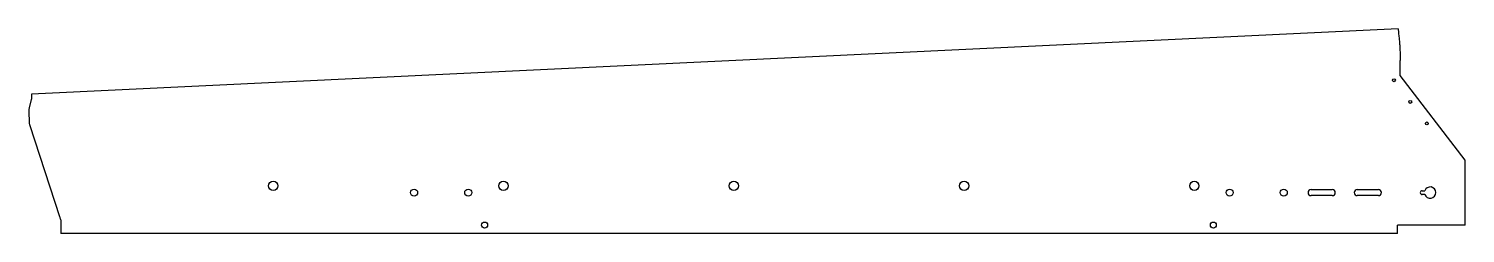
# Model space of a CAD drawing. Extents: x -41 to 63, y 1 to 16.
import ezdxf

# ---------------------------------------------------------------- set-up
doc = ezdxf.new("R2010")
doc.units = 0
doc.header["$LTSCALE"] = 1.21
doc.layers.get('0').update_dxf_attribs({"linetype": 'CONTINUOUS'})

msp = doc.modelspace()

# ---------------------------------------------------------------- linework, layer by layer
at = {"color": 3}
for p, q in [((58.34, 15.77), (-40.98, 11.01)), ((58.34, 15.77), (58.35, 15.5)), ((58.37, 15.28), (58.42, 14.79)), ((58.44, 14.57), (58.48, 13.69)), ((58.48, 12.38), (58.48, 13.47)), ((63.2, 6.22), (58.48, 12.38)), ((-41.02, 10.52), (-41.13, 10.02)), ((-40.98, 11.01), (-40.97, 10.74)), ((-41.17, 9.8), (-41.13, 8.91)), ((-38.92, 2.1), (-41.06, 8.7)), ((63.2, 1.5), (63.2, 6.22)), ((52, 4.08), (53.54, 4.08)), ((53.54, 3.64), (52, 3.64)), ((55.35, 4.08), (56.89, 4.08)), ((56.89, 3.64), (55.35, 3.64)), ((60.07, 4), (60.26, 4)), ((60.26, 3.72), (60.07, 3.72)), ((-38.85, 1.88), (-38.85, 0.9)), ((63.2, 1.5), (58.28, 1.5)), ((58.28, 0.9), (58.28, 1.5)), ((58.28, 0.9), (-38.85, 0.9))]:
    msp.add_line(p, q, dxfattribs=at)
for p, q in [((-40.99, 10.62), (-41, 10.57)), ((-41.15, 9.97), (-41.16, 9.92))]:
    msp.add_line(p, q)
for points in [[(58.35, 15.5), (58.35, 15.43), (58.36, 15.36), (58.37, 15.28)], [(58.42, 14.79), (58.43, 14.71), (58.43, 14.64), (58.44, 14.57)], [(58.48, 13.69), (58.48, 13.62), (58.48, 13.55), (58.48, 13.47)], [(-40.97, 10.74), (-40.97, 10.7), (-40.98, 10.66), (-40.99, 10.62), (-41, 10.57), (-41.02, 10.52)], [(-41.13, 10.02), (-41.15, 9.97), (-41.16, 9.92), (-41.17, 9.88), (-41.17, 9.84), (-41.17, 9.8)], [(-41.13, 8.91), (-41.13, 8.88), (-41.12, 8.84), (-41.11, 8.79), (-41.09, 8.75), (-41.06, 8.7)], [(-38.85, 1.88), (-38.86, 1.92), (-38.86, 1.96), (-38.88, 2), (-38.9, 2.05), (-38.92, 2.1)]]:
    msp.add_lwpolyline(points, dxfattribs=at)
for centre, radius in [((58.02, 12.02), 0.104), ((59.21, 10.45), 0.104), ((60.41, 8.89), 0.104), ((-23.41, 4.35), 0.335), ((-6.68, 4.35), 0.335), ((10.06, 4.35), 0.335), ((26.79, 4.35), 0.335), ((43.52, 4.35), 0.335), ((-13.17, 3.86), 0.256), ((-9.24, 3.86), 0.256), ((46.08, 3.86), 0.256), ((50.02, 3.86), 0.256), ((-8.05, 1.5), 0.217), ((44.9, 1.5), 0.217)]:
    msp.add_circle(centre, radius, dxfattribs=at)
for centre, radius, start, end in [((60.65, 3.86), 0.413, 199.4713, 520.5287), ((52, 3.86), 0.217, 90, 270), ((53.54, 3.86), 0.217, 270, 450), ((55.35, 3.86), 0.217, 90, 270), ((56.89, 3.86), 0.217, 270, 450), ((60.07, 3.86), 0.138, 90, 270)]:
    msp.add_arc(centre, radius, start, end, dxfattribs=at)

doc.saveas('drawing.dxf')
